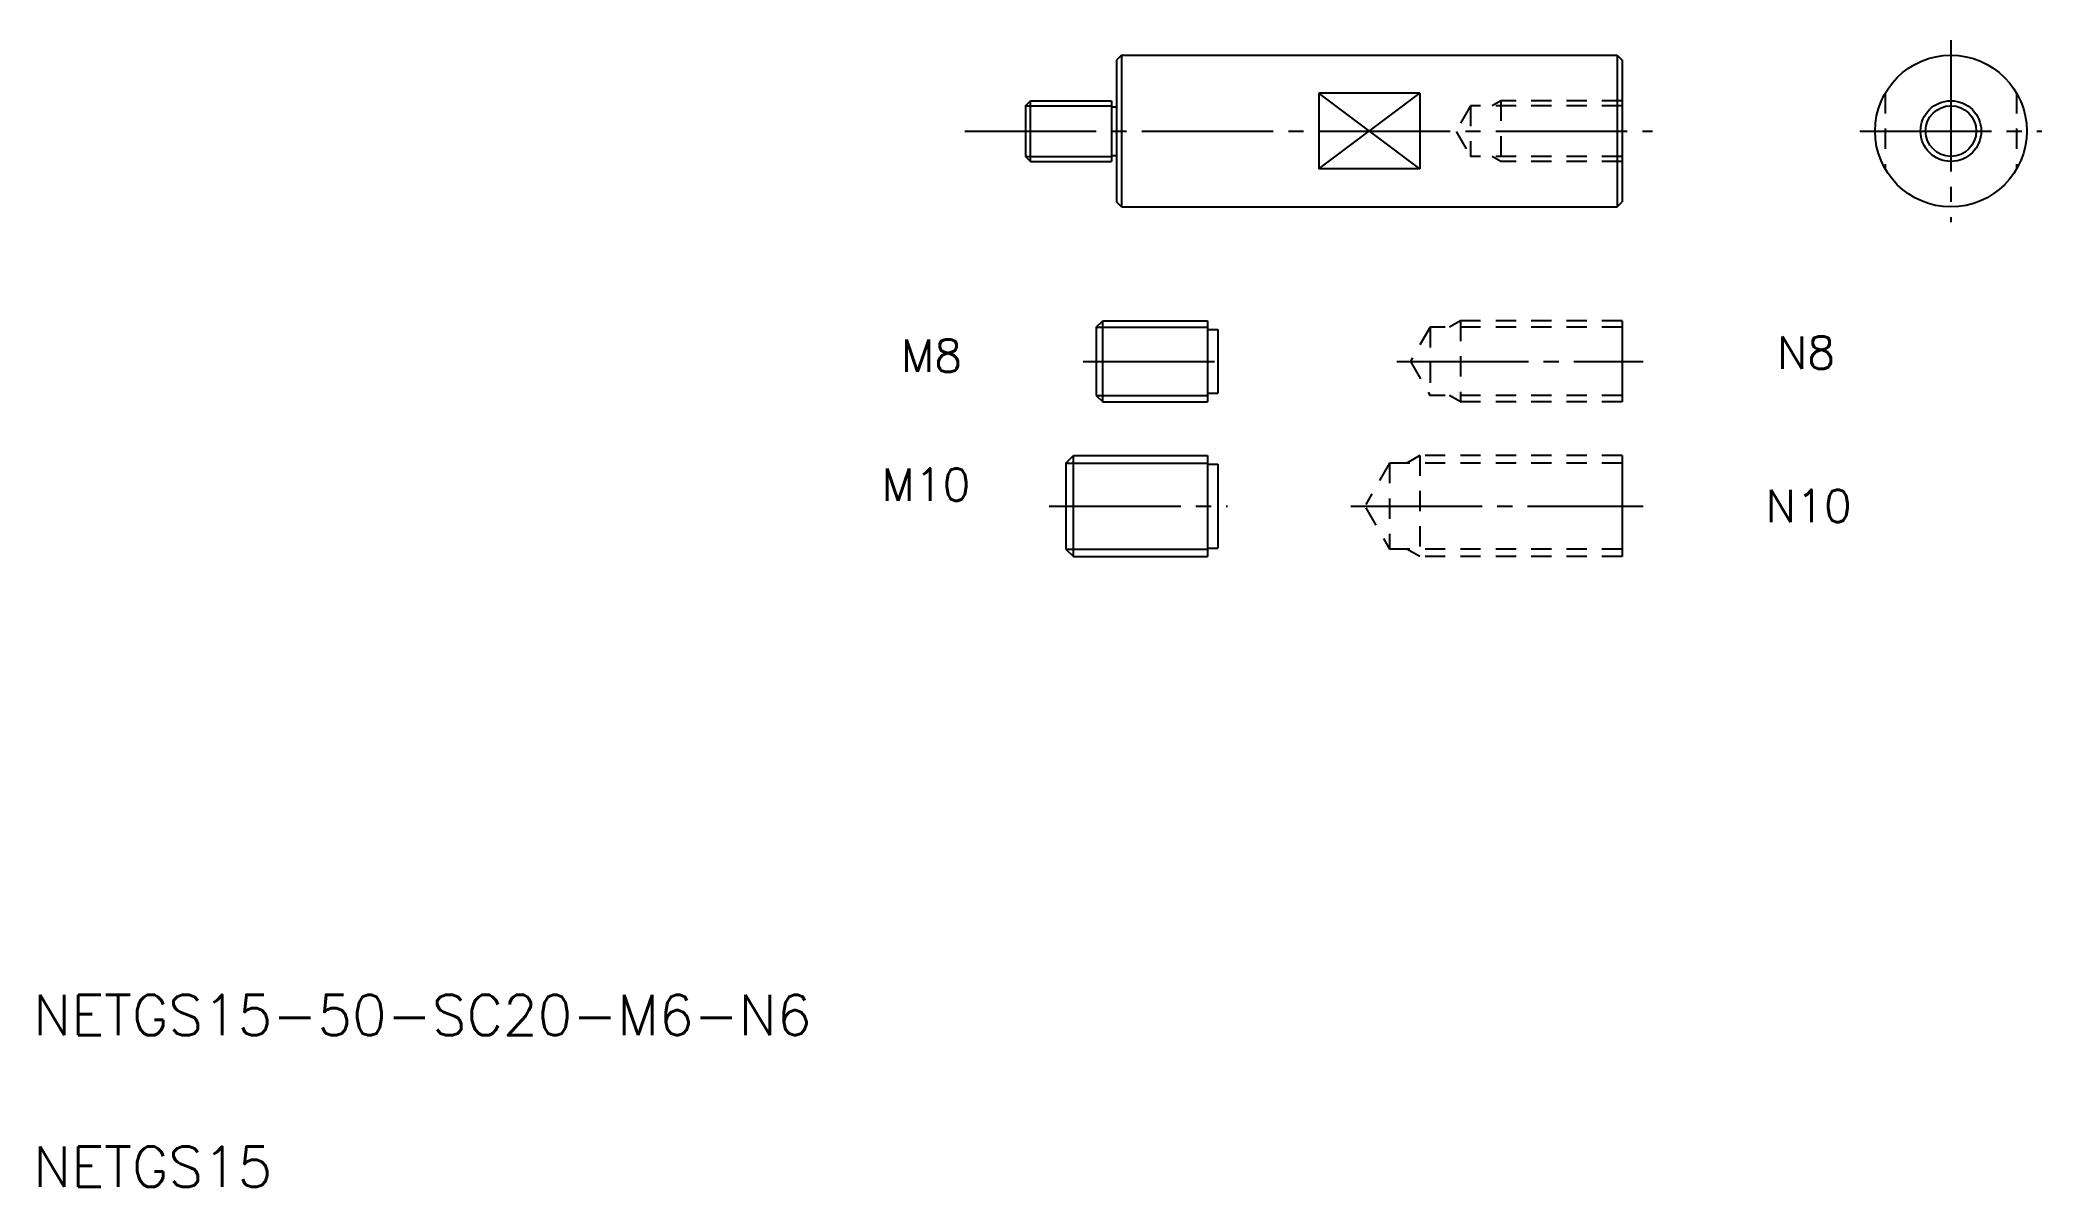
# Model space of a CAD drawing. Extents: x 11 to 209, y 10 to 123.
import ezdxf

# ---------------------------------------------------------------- set-up
doc = ezdxf.new("R2010")
doc.units = 0
doc.linetypes.add('CENTER', pattern=[17.5, 13, -1.5, 1.5, -1.5])
doc.linetypes.add('DASHED', pattern=[3.5, 2, -1.5])
doc.layers.get('0').update_dxf_attribs({"linetype": 'CONTINUOUS'})
doc.layers.add('CENTER', color=1, linetype='CENTER')
doc.styles.get("Standard").update_dxf_attribs({"font": 'txt', "bigfont": 'BIGFONT'})

msp = doc.modelspace()

# ---------------------------------------------------------------- linework, layer by layer
at = {"color": 7, "linetype": 'CONTINUOUS'}
for p, q in [((117.63, 121.91), (117.13, 121.41)), ((117.13, 121.41), (117.13, 107.41)), ((117.63, 121.91), (166.63, 121.91)), ((117.63, 121.91), (117.63, 106.91)), ((166.63, 121.91), (166.63, 106.91)), ((167.13, 121.41), (167.13, 107.41)), ((108.13, 116.91), (108.63, 117.41)), ((108.13, 116.91), (108.13, 111.91)), ((108.63, 111.41), (108.63, 117.41)), ((108.63, 117.41), (116.63, 117.41)), ((116.63, 117.41), (116.63, 111.41)), ((116.63, 116.81), (117.13, 116.81)), ((108.13, 111.91), (108.63, 111.41)), ((108.63, 111.41), (116.63, 111.41)), ((110.13, 111.41), (110.13, 111.41)), ((111.63, 111.41), (111.63, 111.41)), ((116.63, 112.01), (117.13, 112.01)), ((117.63, 106.91), (117.13, 107.41)), ((117.63, 106.91), (166.63, 106.91)), ((115.13, 95.01), (115.76, 95.64)), ((115.76, 87.64), (115.76, 95.64)), ((115.76, 95.64), (126.13, 95.64)), ((126.13, 95.64), (126.13, 87.64)), ((167.13, 95.64), (167.13, 87.64)), ((115.13, 95.01), (115.13, 88.26)), ((126.13, 94.79), (127.13, 94.79)), ((127.13, 94.79), (127.13, 88.49)), ((115.13, 88.26), (115.76, 87.64)), ((115.76, 87.64), (126.13, 87.64)), ((126.13, 88.49), (127.13, 88.49)), ((112.13, 81.58), (112.88, 82.33)), ((112.13, 81.58), (112.13, 73.08)), ((112.88, 82.33), (126.13, 82.33)), ((112.88, 72.33), (112.88, 82.33)), ((126.13, 82.33), (126.13, 72.33)), ((126.13, 81.48), (127.13, 81.48)), ((127.13, 81.48), (127.13, 73.18)), ((167.13, 82.33), (167.13, 72.33)), ((112.13, 73.08), (112.88, 72.33)), ((112.88, 72.33), (126.13, 72.33)), ((126.13, 73.18), (127.13, 73.18))]:
    msp.add_line(p, q, dxfattribs=at)
at = {"linetype": 'CONTINUOUS'}
for p, q in [((166.63, 121.91), (167.13, 121.41)), ((137.13, 118.15), (137.13, 110.67)), ((147.13, 118.15), (147.13, 110.67)), ((166.63, 106.91), (167.13, 107.41))]:
    msp.add_line(p, q, dxfattribs=at)
at = {"color": 3, "linetype": 'CONTINUOUS'}
for p, q in [((108.13, 116.91), (116.63, 116.91)), ((137.13, 110.67), (147.13, 118.15)), ((147.13, 110.67), (137.13, 118.15)), ((108.13, 111.91), (116.63, 111.91)), ((115.13, 95.01), (126.13, 95.01)), ((115.13, 88.26), (126.13, 88.26)), ((112.13, 81.58), (126.13, 81.58)), ((112.13, 73.08), (126.13, 73.08))]:
    msp.add_line(p, q, dxfattribs=at)
for p, q in [((147.13, 118.15), (137.13, 118.15)), ((147.13, 110.67), (137.13, 110.67))]:
    msp.add_line(p, q)
at = {"color": 3, "linetype": 'DASHED'}
for p, q in [((152.13, 116.91), (150.71, 114.45)), ((167.13, 116.91), (152.13, 116.91)), ((152.13, 116.91), (152.13, 111.91)), ((167.13, 117.41), (155.13, 117.41)), ((155.13, 117.41), (155.13, 111.41)), ((193.13, 118.15), (193.13, 110.67)), ((206.13, 118.15), (206.13, 110.67)), ((150.71, 114.37), (152.13, 111.91)), ((167.13, 111.91), (152.13, 111.91)), ((167.13, 111.41), (155.13, 111.41)), ((151.13, 95.64), (150.05, 95.01)), ((167.13, 95.64), (151.13, 95.64)), ((151.13, 95.64), (151.13, 87.64)), ((148.13, 95.01), (146.19, 91.64)), ((167.13, 95.01), (148.13, 95.01)), ((148.13, 95.01), (148.13, 88.26)), ((146.19, 91.64), (148.13, 88.26)), ((167.13, 88.26), (148.13, 88.26)), ((151.13, 87.64), (150.05, 88.26)), ((167.13, 87.64), (151.13, 87.64)), ((144.13, 81.58), (141.77, 77.48)), ((167.13, 81.58), (144.13, 81.58)), ((144.13, 81.58), (144.13, 73.08)), ((147.13, 82.33), (145.83, 81.58)), ((167.13, 82.33), (147.13, 82.33)), ((147.13, 82.33), (147.13, 72.33)), ((141.77, 77.17), (144.13, 73.08)), ((167.13, 73.08), (144.13, 73.08)), ((147.13, 72.33), (145.83, 73.08)), ((167.13, 72.33), (147.13, 72.33))]:
    msp.add_line(p, q, dxfattribs=at)
at = {"color": 3}
for p, q in [((155.13, 117.41), (154.27, 116.91)), ((155.13, 111.41), (154.27, 111.91))]:
    msp.add_line(p, q, dxfattribs=at)
at = {"color": 7, "linetype": 'CONTINUOUS'}
for radius in [7.5, 2.5]:
    msp.add_circle((199.63, 114.41), radius, dxfattribs=at)
at = {"color": 3, "linetype": 'CONTINUOUS'}
msp.add_circle((199.63, 114.41), 3, dxfattribs=at)
at = {"layer": 'CENTER', "color": 1, "linetype": 'CENTER'}
for p, q in [((199.63, 123.41), (199.63, 105.41)), ((102.13, 114.41), (170.13, 114.41)), ((190.63, 114.41), (208.63, 114.41)), ((113.83, 91.64), (128.11, 91.64)), ((144.86, 91.64), (169.2, 91.64)), ((110.48, 77.33), (128.11, 77.33)), ((140.28, 77.33), (169.2, 77.33))]:
    msp.add_line(p, q, dxfattribs=at)

# ---------------------------------------------------------------- texts
at = {"color": 7, "linetype": 'CONTINUOUS'}
for s, height, p in [('M8', 3.2, (95.81, 90.59)), ('N8', 3.2, (182.42, 90.91)), ('M10', 3.2, (93.89, 77.86)), ('N10', 3.2, (181.31, 75.74)), ('NETGS15-50-SC20-M6-N6', 4, (10, 25)), ('NETGS15', 4, (10, 10))]:
    msp.add_text(s, height=height, dxfattribs=at).set_placement(p)

doc.saveas('drawing.dxf')
